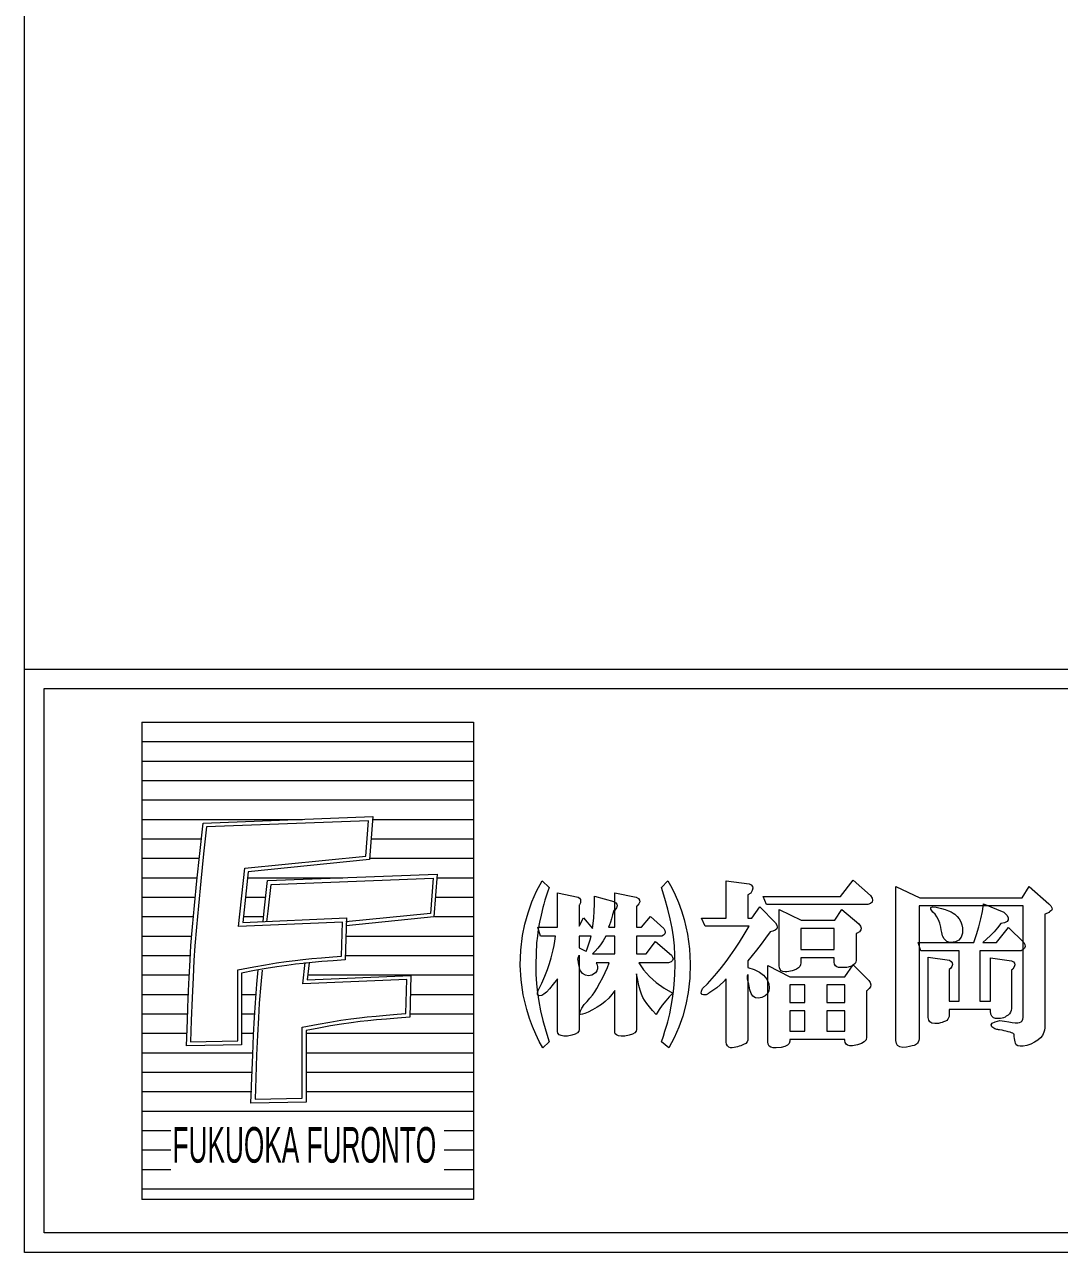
# Model space of a CAD drawing. Units: millimetres at full size, sheet at 1:2; details may follow other scales. Extents: x -822 to 1661, y 616 to 1163.
# Drawn here: x 17.6 to 97.4, y 616.2 to 710.9 of the extents above; entities that cross this region are included whole.
import ezdxf
from ezdxf.enums import TextEntityAlignment as Align

# ---------------------------------------------------------------- set-up
doc = ezdxf.new("R2010")
doc.units = ezdxf.units.MM
doc.header["$LTSCALE"] = 2
doc.layers.add('F-E', color=5, linetype='Continuous', lineweight=9)
doc.styles.add('HG教科書体', font='')
doc.styles.get('HG教科書体').set_extended_font_data('HG教科書体')

msp = doc.modelspace()

# ---------------------------------------------------------------- linework, layer by layer
at = {"layer": 'F-E'}
for p, q in [((17.557, 616.22), (17.557, 1162.545)), ((17.557, 661.22), (181.679, 661.22)), ((17.557, 616.22), (17.557, 661.22)), ((17.557, 661.22), (308.657, 661.22)), ((26.589, 657.127), (26.589, 620.313)), ((26.589, 657.127), (52.167, 657.127)), ((52.167, 657.127), (52.167, 620.313)), ((39.493, 638.561), (39.351, 637.252)), ((35.475, 636.905), (35.577, 638.013)), ((39.351, 637.252), (47.34, 637.592)), ((47.34, 637.592), (47.255, 634.362)), ((35.356, 635.467), (35.475, 636.905)), ((35.288, 634.341), (35.356, 635.467)), ((35.22, 633.005), (35.288, 634.341)), ((41.156, 633.695), (40.248, 633.532)), ((41.989, 633.831), (41.156, 633.695)), ((42.747, 633.94), (41.989, 633.831)), ((43.43, 634.022), (42.747, 633.94)), ((44.018, 634.09), (43.43, 634.022)), ((44.695, 634.158), (44.018, 634.09)), ((45.46, 634.226), (44.695, 634.158)), ((46.313, 634.294), (45.46, 634.226)), ((47.255, 634.362), (46.313, 634.294)), ((35.152, 631.458), (35.22, 633.005)), ((40.248, 633.532), (39.266, 633.342)), ((39.266, 633.342), (39.266, 627.817)), ((35.084, 629.701), (35.152, 631.458)), ((35.016, 627.732), (35.084, 629.701)), ((39.266, 627.817), (35.016, 627.732)), ((52.167, 620.313), (26.589, 620.313)), ((181.679, 616.22), (17.557, 616.22)), ((801.557, 616.22), (17.557, 616.22))]:
    msp.add_line(p, q, dxfattribs=at)
at = {"layer": 'F-E', "color": 4, "lineweight": 5}
for p, q in [((19.057, 617.72), (19.057, 659.72)), ((19.057, 659.72), (180.179, 659.72)), ((26.589, 657.127), (52.167, 657.127)), ((26.589, 655.627), (52.167, 655.627)), ((26.589, 654.127), (52.167, 654.127)), ((26.589, 652.627), (52.167, 652.627)), ((26.589, 651.127), (52.167, 651.127)), ((26.589, 649.627), (39, 649.627)), ((44.085, 649.525), (31.591, 649.039)), ((43.875, 646.797), (44.085, 649.525)), ((44.394, 649.627), (52.167, 649.627)), ((26.589, 648.127), (31.189, 648.127)), ((44.328, 648.127), (52.167, 648.127)), ((26.589, 646.627), (31.026, 646.627)), ((44.213, 646.627), (52.167, 646.627)), ((26.589, 645.127), (30.862, 645.127)), ((34.755, 645.127), (42.095, 645.127)), ((49.358, 645.127), (52.167, 645.127)), ((26.589, 643.627), (30.698, 643.627)), ((34.592, 643.627), (36.152, 643.627)), ((49.293, 643.627), (52.167, 643.627)), ((26.589, 642.127), (30.534, 642.127)), ((34.429, 642.127), (35.988, 642.127)), ((49.177, 642.127), (52.167, 642.127)), ((26.589, 640.627), (30.43, 640.627)), ((42.35, 640.627), (52.167, 640.627)), ((26.589, 639.127), (30.336, 639.127)), ((42.311, 639.127), (52.167, 639.127)), ((26.589, 637.627), (30.258, 637.627)), ((39.462, 637.627), (52.167, 637.627)), ((26.589, 636.127), (30.221, 636.127)), ((34.295, 636.127), (35.396, 636.127)), ((47.319, 636.127), (52.167, 636.127)), ((26.589, 634.627), (30.158, 634.627)), ((34.295, 634.627), (35.302, 634.627)), ((47.279, 634.627), (52.167, 634.627)), ((26.589, 633.127), (30.101, 633.127)), ((34.295, 633.127), (35.225, 633.127)), ((39.266, 633.127), (52.167, 633.127)), ((26.589, 631.627), (35.159, 631.627)), ((39.266, 631.627), (52.167, 631.627)), ((26.589, 630.127), (35.1, 630.127)), ((39.266, 630.127), (52.167, 630.127)), ((26.589, 628.627), (35.069, 628.627)), ((39.266, 628.627), (52.167, 628.627)), ((26.589, 627.127), (52.167, 627.127)), ((26.589, 625.627), (28.839, 625.627)), ((49.917, 625.627), (52.167, 625.627)), ((26.589, 624.127), (28.839, 624.127)), ((49.917, 624.127), (52.167, 624.127)), ((26.589, 622.627), (28.839, 622.627)), ((49.917, 622.627), (52.167, 622.627)), ((26.589, 621.127), (52.167, 621.127)), ((180.179, 617.72), (19.057, 617.72))]:
    msp.add_line(p, q, dxfattribs=at)
at = {"layer": 'F-E'}
for points in [[(44.41, 649.838), (44.155, 646.523), (34.805, 645.588), (34.38, 641.679), (42.37, 642.019), (42.285, 638.789), (41.343, 638.721), (40.49, 638.653), (39.725, 638.585), (39.048, 638.517), (38.46, 638.449), (37.777, 638.367), (37.019, 638.258), (36.186, 638.122), (35.278, 637.959), (34.295, 637.769), (34.295, 632.244), (30.046, 632.159), (30.114, 634.128), (30.182, 635.885), (30.25, 637.432), (30.318, 638.768), (30.386, 639.894), (30.505, 641.332), (30.658, 642.994), (30.844, 644.881), (31.065, 646.993), (31.32, 649.328)], [(57.527, 631.997), (57.236, 632.504), (56.966, 633.053), (56.718, 633.644), (56.49, 634.277), (56.284, 634.952), (56.011, 636.103), (55.842, 637.249), (55.776, 638.391), (55.814, 639.527), (55.956, 640.659), (56.137, 641.549), (56.378, 642.416), (56.678, 643.26), (57.039, 644.083), (57.459, 644.882), (58.014, 644.366), (57.89, 644.02), (57.779, 643.693), (57.681, 643.384), (57.596, 643.093), (57.524, 642.821), (57.384, 642.25), (57.267, 641.693), (57.17, 641.148), (57.096, 640.616), (57.042, 640.098), (56.993, 639.258), (56.974, 638.453), (56.984, 637.681), (57.025, 636.943), (57.096, 636.239), (57.202, 635.568), (57.347, 634.857), (57.53, 634.105), (57.753, 633.311), (58.014, 632.477)], [(67.165, 644.882), (67.458, 644.357), (67.728, 643.797), (67.976, 643.202), (68.202, 642.571), (68.405, 641.905), (68.662, 640.775), (68.823, 639.645), (68.888, 638.517), (68.858, 637.388), (68.732, 636.26), (68.55, 635.342), (68.308, 634.456), (68.007, 633.603), (67.645, 632.784), (67.224, 631.997), (66.677, 632.469), (66.817, 632.906), (66.936, 633.279), (67.033, 633.588), (67.108, 633.833), (67.162, 634.014), (67.302, 634.633), (67.42, 635.229), (67.517, 635.803), (67.593, 636.354), (67.646, 636.883), (67.696, 637.664), (67.715, 638.425), (67.705, 639.163), (67.664, 639.88), (67.593, 640.576), (67.487, 641.242), (67.343, 641.954), (67.16, 642.712), (66.938, 643.516), (66.677, 644.365)], [(80.474, 643.681), (81.458, 644.937), (82.788, 643.747), (82.906, 643.55), (82.945, 643.382), (82.904, 643.243), (82.783, 643.133), (82.582, 643.052), (74.768, 643.052), (74.499, 643.681)], [(89.282, 642.318), (89.477, 642.142), (89.633, 641.948), (89.751, 641.734), (89.831, 641.501), (89.872, 641.248), (89.872, 640.846), (89.782, 640.534), (89.604, 640.31), (89.336, 640.176), (88.98, 640.132), (88.822, 640.15), (88.682, 640.205), (88.56, 640.296), (88.455, 640.424), (88.367, 640.588), (88.342, 640.655), (88.312, 640.762), (88.277, 640.909), (88.239, 641.095), (88.196, 641.322), (88.123, 641.611), (88.027, 641.871), (87.908, 642.102), (87.766, 642.304), (87.601, 642.476), (87.438, 642.689), (87.423, 642.824), (87.556, 642.881), (87.837, 642.86), (88.266, 642.762), (88.547, 642.67), (88.789, 642.58), (88.993, 642.491), (89.157, 642.404)], [(60.331, 640.612), (60.331, 639.705), (60.487, 639.635), (60.619, 639.573), (60.727, 639.52), (60.809, 639.476), (60.868, 639.441), (60.948, 639.644), (61.026, 639.862), (61.1, 640.096), (61.17, 640.346), (61.236, 640.612)], [(63.067, 640.612), (62.375, 640.612), (62.172, 640.261), (61.969, 639.951), (61.764, 639.682), (61.56, 639.453), (61.354, 639.264), (63.067, 639.264)], [(77.419, 641.221), (77.419, 639.587), (79.994, 639.587), (79.994, 641.221)], [(76.557, 632.655), (76.557, 632.514), (76.515, 632.347), (76.39, 632.212), (76.182, 632.109), (75.891, 632.037), (75.517, 631.997), (75.286, 631.998), (75.107, 632.045), (74.979, 632.137), (74.902, 632.276), (74.877, 632.459), (74.877, 638.364), (76.574, 637.486), (80.793, 637.486), (81.46, 638.418), (82.658, 637.195), (82.769, 637.031), (82.81, 636.873), (82.782, 636.72), (82.684, 636.572), (82.517, 636.43), (82.483, 636.412), (82.483, 632.837), (82.44, 632.631), (82.308, 632.461), (82.09, 632.325), (81.783, 632.224), (81.39, 632.158), (81.178, 632.157), (81.014, 632.198), (80.896, 632.279), (80.826, 632.403), (80.802, 632.568), (80.802, 632.655)], [(76.557, 636.857), (76.557, 635.493), (77.732, 635.493), (77.732, 636.857)], [(79.412, 636.857), (79.412, 635.493), (80.802, 635.493), (80.802, 636.857)], [(76.557, 633.284), (77.732, 633.284), (77.732, 634.864), (76.557, 634.864)], [(79.412, 633.284), (80.802, 633.284), (80.802, 634.864), (79.412, 634.864)]]:
    msp.add_lwpolyline(points, close=True, dxfattribs=at)
at = {"layer": 'F-E', "color": 4, "lineweight": 5}
for points in [[(31.591, 649.039), (31.364, 646.961), (31.143, 644.851), (30.956, 642.966), (30.803, 641.306), (30.685, 639.872), (30.617, 638.752), (30.549, 637.418), (30.481, 635.873), (30.413, 634.117), (30.356, 632.465), (33.995, 632.538), (33.995, 638.016), (35.223, 638.254), (36.135, 638.418), (36.973, 638.555), (37.738, 638.665), (38.425, 638.747), (39.016, 638.815), (39.697, 638.883), (40.465, 638.952), (41.32, 639.02), (41.992, 639.068), (42.062, 641.705), (34.044, 641.364), (34.533, 645.863), (43.875, 646.797)], [(36.248, 641.714), (36.334, 642.534), (36.561, 644.612), (49.055, 645.098), (48.845, 642.37), (42.324, 641.718)], [(35.875, 637.985), (35.774, 636.879), (35.655, 635.445), (35.587, 634.325), (35.519, 632.991), (35.451, 631.446), (35.383, 629.69), (35.326, 628.038), (38.966, 628.111), (38.966, 633.589), (40.193, 633.827), (41.105, 633.991), (41.943, 634.128), (42.708, 634.238), (43.395, 634.32), (43.986, 634.388), (44.667, 634.456), (45.435, 634.525), (46.291, 634.593), (46.962, 634.641), (47.032, 637.278), (39.015, 636.937), (39.195, 638.594)]]:
    msp.add_lwpolyline(points, dxfattribs=at)
at = {"layer": 'F-E'}
for points in [[(35.95, 641.745), (36.036, 642.566), (36.291, 644.901), (49.38, 645.411), (49.125, 642.096), (42.354, 641.419)], [(71.644, 637.33), (71.439, 637.088), (71.203, 636.857), (70.936, 636.636), (70.638, 636.426), (70.31, 636.228), (70.283, 636.204), (70.25, 636.179), (70.211, 636.153), (70.165, 636.127), (70.113, 636.1), (69.919, 636.081), (69.792, 636.119), (69.733, 636.212), (69.742, 636.363), (69.819, 636.569), (70.204, 636.947), (70.579, 637.346), (70.945, 637.765), (71.3, 638.204), (71.647, 638.663), (71.975, 639.11), (72.317, 639.605), (72.672, 640.149), (73.04, 640.741), (73.422, 641.382), (70.028, 641.382), (69.759, 642.011), (71.644, 642.011), (71.644, 644.882), (73.437, 644.648), (73.595, 644.571), (73.686, 644.461), (73.709, 644.319), (73.664, 644.145), (73.552, 643.938), (73.325, 643.803), (73.325, 642.011), (73.626, 642.011), (74.238, 642.889)], [(86.534, 642.945), (86.534, 632.837), (86.525, 632.688), (86.5, 632.559), (86.457, 632.451), (86.398, 632.363), (86.321, 632.295), (86.25, 632.245), (86.138, 632.196), (85.985, 632.147), (85.79, 632.099), (85.555, 632.051), (85.264, 632.037), (85.037, 632.082), (84.875, 632.185), (84.778, 632.347), (84.746, 632.568), (84.746, 644.451), (86.599, 643.574), (94.483, 643.574), (95.03, 644.451), (96.531, 643.105), (96.68, 642.949), (96.764, 642.811), (96.782, 642.692), (96.735, 642.592), (96.623, 642.51), (96.598, 642.499), (96.579, 642.486), (96.566, 642.471), (96.558, 642.453), (96.555, 642.432), (96.231, 642.325), (96.231, 633.752), (96.223, 633.55), (96.2, 633.37), (96.161, 633.212), (96.107, 633.075), (96.036, 632.96), (95.879, 632.764)], [(57.173, 636.05), (57.117, 636.126), (57.11, 636.25), (57.155, 636.423), (57.432, 636.997), (57.672, 637.537), (57.874, 638.042), (58.038, 638.514), (58.165, 638.951), (58.247, 639.242), (58.32, 639.554), (58.385, 639.886), (58.441, 640.239), (58.488, 640.612), (57.341, 640.612), (57.142, 641.311), (58.65, 641.311), (58.65, 643.967), (60.255, 643.618), (60.352, 643.545), (60.411, 643.45), (60.432, 643.335), (60.414, 643.199), (60.358, 643.041), (60.331, 643.014), (60.331, 641.381), (60.66, 642.027), (61.341, 641.219), (61.4, 641.603), (61.446, 642.042), (61.479, 642.538), (61.499, 643.09), (61.505, 643.698), (63, 643.295), (63.149, 643.198), (63.231, 643.083), (63.246, 642.951), (63.194, 642.801), (63.075, 642.633), (63.002, 642.596)], [(63.002, 642.596), (62.903, 642.251), (62.814, 641.95), (62.732, 641.693), (62.659, 641.48), (62.594, 641.311), (63.067, 641.311), (63.067, 643.967), (64.716, 643.62), (64.884, 643.522), (64.976, 643.406), (64.991, 643.272), (64.928, 643.12), (64.789, 642.951), (64.749, 642.931), (64.749, 641.311), (65.115, 641.311), (65.832, 642.136), (66.84, 641.204), (66.923, 641.053), (66.949, 640.918), (66.918, 640.799), (66.829, 640.697), (66.684, 640.612), (64.749, 640.612), (64.749, 639.264), (65.486, 639.264), (66.195, 640.196), (67.43, 639.16), (67.529, 639.006), (67.557, 638.869), (67.514, 638.75), (67.401, 638.649), (67.217, 638.565), (64.909, 638.565), (65.285, 638.021), (65.737, 637.514), (66.265, 637.046), (66.87, 636.614), (67.55, 636.221)], [(74.238, 642.889), (75.454, 641.652), (75.558, 641.465), (75.591, 641.306), (75.552, 641.175), (75.443, 641.071), (75.262, 640.996), (75.043, 640.952), (74.691, 640.462), (74.343, 639.994), (74, 639.546), (73.66, 639.119), (73.325, 638.713), (73.325, 638.212), (73.816, 638.058), (74.223, 637.853), (74.546, 637.597), (74.786, 637.289), (74.941, 636.93), (74.972, 636.635), (74.934, 636.383), (74.829, 636.173), (74.657, 636.006), (74.416, 635.882), (74.142, 635.834), (73.911, 635.869), (73.723, 635.986), (73.579, 636.186), (73.478, 636.468), (73.454, 636.619), (73.427, 636.768), (73.395, 636.917), (73.359, 637.065), (73.319, 637.212), (73.304, 637.277), (73.296, 637.354), (73.297, 637.442), (73.307, 637.541), (73.325, 637.653), (73.325, 632.721)], [(77.419, 638.958), (77.419, 638.548), (77.398, 638.408), (77.335, 638.281), (77.23, 638.168), (77.083, 638.07), (76.894, 637.984), (76.755, 637.943), (76.617, 637.91), (76.479, 637.887), (76.34, 637.873), (76.201, 637.868), (76.035, 637.887), (75.905, 637.943), (75.813, 638.035), (75.757, 638.165), (75.739, 638.332), (75.739, 642.674), (77.433, 641.85), (80.036, 641.85), (80.582, 642.674), (81.894, 641.562), (82.025, 641.395), (82.076, 641.24), (82.048, 641.095), (81.939, 640.963), (81.751, 640.842), (81.675, 640.816), (81.675, 638.763), (81.654, 638.621), (81.59, 638.498), (81.483, 638.395), (81.334, 638.313), (81.142, 638.25), (81.06, 638.229), (80.956, 638.213), (80.83, 638.201), (80.682, 638.195), (80.511, 638.192), (80.325, 638.209)], [(89.612, 635.601), (89.612, 639.497), (86.674, 639.497), (86.469, 640.126), (90.749, 640.126), (90.961, 640.742), (91.142, 641.348), (91.291, 641.944), (91.408, 642.53), (91.495, 643.105), (93.062, 642.472), (93.285, 642.246), (93.401, 642.05), (93.409, 641.883), (93.311, 641.747), (93.105, 641.641), (92.829, 641.595), (92.575, 641.271), (92.308, 640.963), (92.03, 640.669), (91.739, 640.39), (91.437, 640.126), (92.502, 640.126), (93.437, 641.274), (94.595, 640.138), (94.679, 639.963), (94.702, 639.811), (94.662, 639.683), (94.56, 639.578), (94.396, 639.497), (91.221, 639.497), (91.221, 635.601), (92.036, 635.601), (92.036, 638.957), (93.651, 638.722), (93.808, 638.646), (93.898, 638.542), (93.919, 638.41), (93.872, 638.249), (93.757, 638.061)], [(94.135, 633.929), (94.285, 633.959), (94.401, 634.016), (94.484, 634.099), (94.534, 634.209), (94.551, 634.345), (94.551, 642.945), (86.534, 642.945)], [(61.623, 638.565), (61.708, 638.408), (61.744, 638.252), (61.734, 638.097), (61.677, 637.943), (61.572, 637.791), (61.294, 637.618), (61.035, 637.553), (60.797, 637.597), (60.579, 637.749), (60.381, 638.011), (60.338, 638.224), (60.3, 638.416), (60.266, 638.585), (60.238, 638.732), (60.213, 638.856), (60.218, 638.88), (60.232, 638.922), (60.255, 638.983), (60.288, 639.063), (60.331, 639.161), (60.331, 633.43), (60.294, 633.283), (60.185, 633.159), (60.002, 633.056), (59.747, 632.974), (59.419, 632.914), (59.142, 632.911), (58.927, 632.944), (58.773, 633.015), (58.681, 633.123), (58.65, 633.268), (58.65, 637.33), (58.327, 636.905), (58.045, 636.565), (57.803, 636.308), (57.601, 636.135), (57.439, 636.046), (57.281, 636.024), (57.173, 636.05)], [(60.371, 634.705), (60.426, 634.858), (60.538, 635.072), (60.708, 635.347), (60.935, 635.581), (61.147, 635.822), (61.342, 636.07), (61.521, 636.326), (61.685, 636.589), (61.924, 637.01), (62.139, 637.419), (62.329, 637.814), (62.495, 638.196), (62.636, 638.565), (61.623, 638.565)], [(80.325, 638.209), (80.18, 638.258), (80.077, 638.339), (80.014, 638.454), (79.994, 638.601), (79.994, 638.958), (77.419, 638.958)], [(93.757, 638.061), (93.645, 637.987), (93.645, 635.045), (93.63, 634.89), (93.583, 634.751), (93.505, 634.63), (93.397, 634.527), (93.257, 634.44), (93.156, 634.375), (93.045, 634.324), (92.925, 634.288), (92.797, 634.266), (92.659, 634.259), (92.434, 634.264), (92.26, 634.324), (92.136, 634.439), (92.061, 634.607), (92.036, 634.83), (92.036, 634.972), (88.851, 634.972), (88.851, 634.561), (88.839, 634.426), (88.804, 634.309), (88.745, 634.208), (88.662, 634.124), (88.557, 634.056), (88.495, 634.03), (88.411, 634), (88.303, 633.967), (88.171, 633.931), (88.016, 633.891), (87.737, 633.872), (87.521, 633.908), (87.366, 633.998), (87.273, 634.144), (87.242, 634.345), (87.242, 639.01), (88.876, 638.772), (89.009, 638.675), (89.085, 638.56)], [(89.085, 638.56), (89.102, 638.429), (89.062, 638.281), (88.963, 638.116), (88.851, 638.04), (88.851, 635.601), (89.612, 635.601)], [(67.55, 636.221), (67.264, 635.94), (66.991, 635.635), (66.731, 635.307), (66.483, 634.956), (66.249, 634.582), (65.973, 634.88), (65.733, 635.16), (65.53, 635.423), (65.364, 635.669), (65.235, 635.898), (65.129, 636.145), (65.027, 636.45), (64.929, 636.811), (64.837, 637.23), (64.749, 637.707), (64.749, 633.43), (64.712, 633.283), (64.603, 633.159), (64.42, 633.056), (64.165, 632.974), (63.836, 632.914), (63.56, 632.908), (63.344, 632.935), (63.19, 632.995), (63.098, 633.088), (63.067, 633.214), (63.067, 636.414), (62.845, 636.114), (62.599, 635.837), (62.328, 635.582), (62.034, 635.35), (61.716, 635.14), (61.338, 634.922), (61.021, 634.758), (60.764, 634.646), (60.568, 634.588), (60.432, 634.582), (60.373, 634.613), (60.371, 634.705)], [(73.325, 632.721), (73.321, 632.584), (73.266, 632.461), (73.16, 632.349), (73.004, 632.251), (72.797, 632.165), (72.662, 632.122), (72.528, 632.083), (72.394, 632.05), (72.26, 632.021), (72.127, 631.997), (71.977, 632.014), (71.853, 632.066), (71.757, 632.154), (71.687, 632.276), (71.644, 632.433), (71.644, 637.33)], [(95.879, 632.764), (95.68, 632.588), (95.44, 632.432), (95.159, 632.295), (94.836, 632.178), (94.548, 632.128), (94.316, 632.122), (94.14, 632.161), (94.022, 632.245), (93.96, 632.374), (93.939, 632.469), (93.917, 632.585), (93.896, 632.722), (93.874, 632.878), (93.853, 633.055), (93.817, 633.091), (93.755, 633.127), (93.666, 633.164), (93.552, 633.202), (93.411, 633.24), (93.333, 633.264), (93.227, 633.291), (93.092, 633.322), (92.928, 633.358), (92.735, 633.397), (92.665, 633.399), (92.592, 633.408), (92.517, 633.422), (92.439, 633.441), (92.359, 633.466), (92.145, 633.625), (92.078, 633.769), (92.158, 633.898), (92.385, 634.011), (92.758, 634.108), (93.123, 634.049), (93.443, 634.002), (93.719, 633.966), (93.949, 633.942), (94.135, 633.929)]]:
    msp.add_lwpolyline(points, dxfattribs=at)

# ---------------------------------------------------------------- texts
at = {"layer": 'F-E', "color": 7, "style": 'HG教科書体', "width": 0.55}
msp.add_text('FUKUOKA FURONTO', height=2.749, dxfattribs=at).set_placement((28.965, 622.32), align=Align.BOTTOM_LEFT)

doc.saveas('drawing.dxf')
